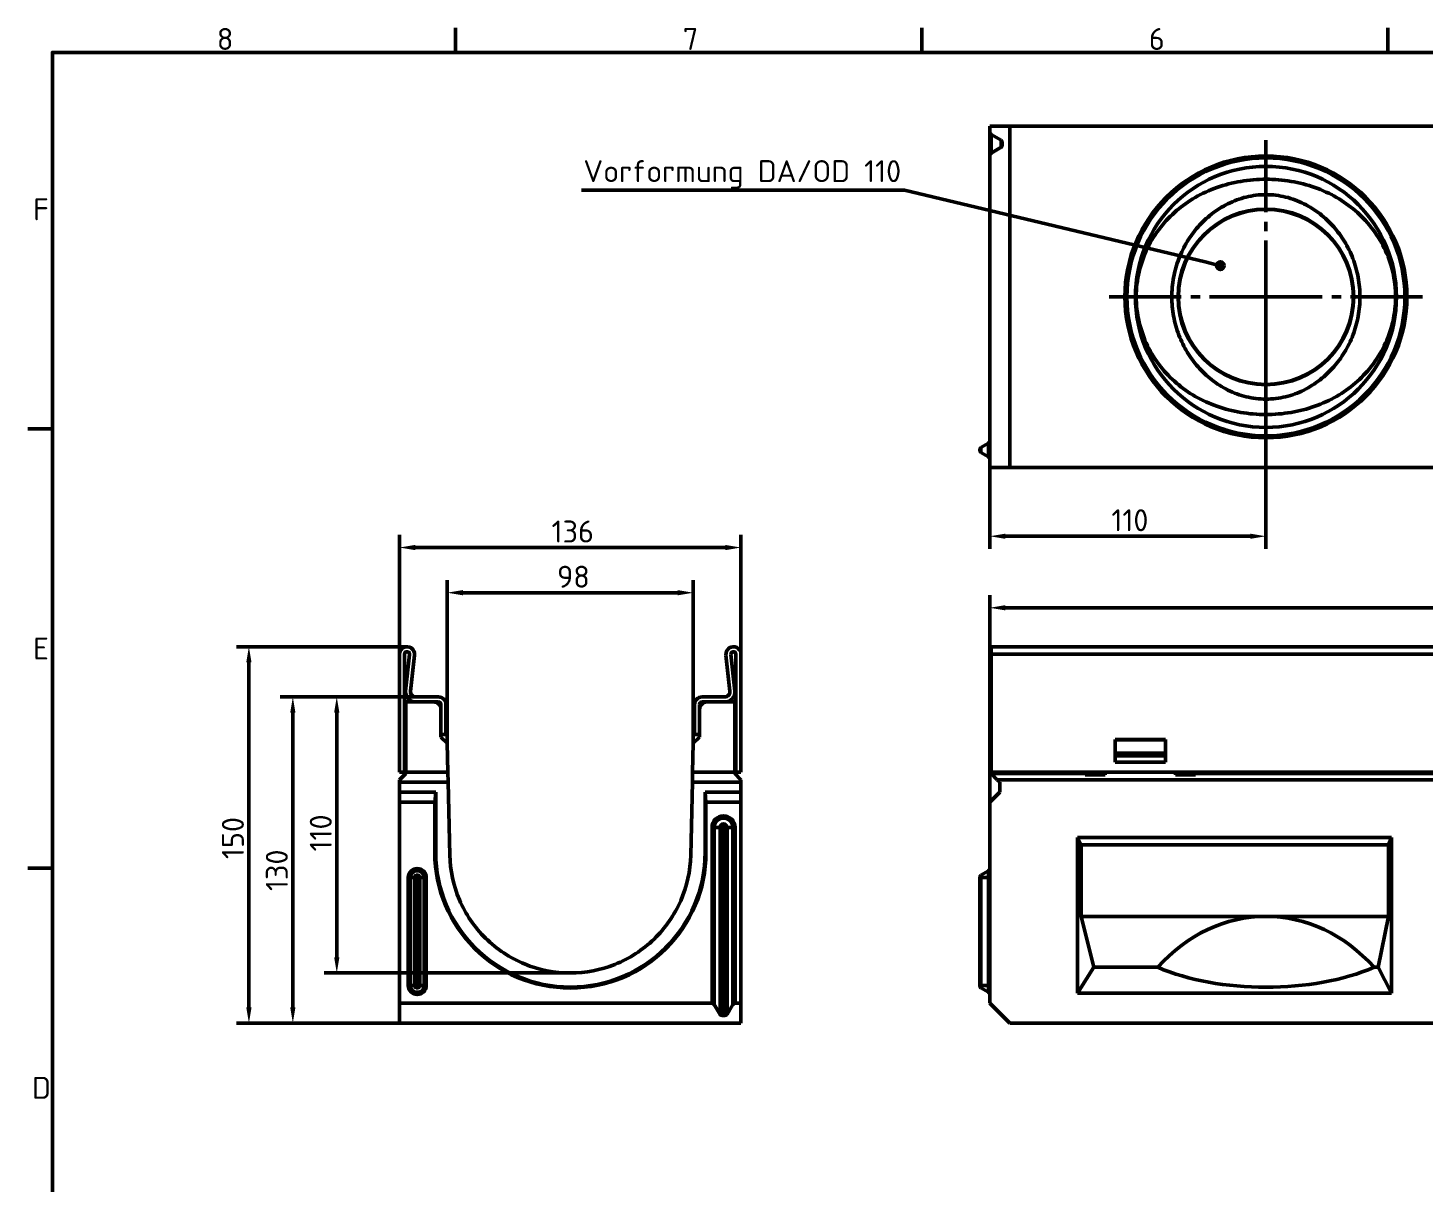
# Model space of a CAD drawing. Header units: millimetres. Extents: x 0 to 1485, y 0 to 1050.
# Drawn here: x 15 to 571, y 575 to 1035 of the extents above; entities that cross this region are included whole.
import ezdxf

# ---------------------------------------------------------------- set-up
doc = ezdxf.new("R2010")
doc.units = ezdxf.units.MM
doc.header["$LTSCALE"] = 2.5
doc.layers.get('0').update_dxf_attribs({"lineweight": 50})
doc.layers.get('Defpoints').update_dxf_attribs({"lineweight": 50})
for name, color, linetype, lineweight in [('Bemaßung (ISO)', 7, 'Continuous', 50), ('Mittelpunktmarkierung (ISO)', 7, 'Continuous', 50), ('Rahmen (ISO)', 7, 'Continuous', 50), ('Sichtbar (ISO)', 7, 'Continuous', 50), ('Sichtbar schmal (ISO)', 7, 'Continuous', 50), ('Symbol (ISO)', 7, 'Continuous', 50)]:
    doc.layers.add(name, color=color, linetype=linetype, lineweight=lineweight)
doc.styles.add('Notiztext (DIN)', font='isocpeur.ttf')
doc.styles.add('TXT 3_5', font='isocpeur.ttf')
doc.dimstyles.new('Anrin Standard (DIN)', dxfattribs={"dimscale": 2.5, "dimtxt": 3.5, "dimasz": 2.5, "dimexe": 2, "dimexo": 0, "dimgap": 0.8, "dimtad": 1, "dimrnd": 1e-08, "dimtxsty": 'TXT 3_5', "dimcen": 0.09, "dimdle": 10, "dimclrd": 256, "dimclre": 256, "dimclrt": 256, "dimadec": 0, "dimazin": 2, "dimtfac": 0.714286, "dimtmove": 0, "dimatfit": 3, "dimfxl": 1, "dimtolj": 1, "dimlwd": -1, "dimlwe": -1, "dimarcsym": 0})

# ---------------------------------------------------------------- blocks, each defined once
blk = doc.blocks.new('Ränder Standardrahmen')
at = {"layer": 'Rahmen (ISO)'}
for p, q in [((74.25, 410), (74.25, 413.9)), ((148.5, 410), (148.5, 413.9)), ((222.75, 410), (222.75, 413.9)), ((10, 350), (6.1, 350)), ((10, 280), (6.1, 280))]:
    blk.add_line(p, q, dxfattribs=at)
at = {"layer": 'Rahmen (ISO)', "flags": 128}
blk.add_lwpolyline([(10, 10), (10, 410), (584, 410), (584, 10), (10, 10)], dxfattribs=at)
at = {"layer": 'Rahmen (ISO)', "char_height": 3.5, "attachment_point": 7, "style": 'Notiztext (DIN)'}
for s, insert in [('8', (36.2, 410.4)), ('7', (110.45, 410.4)), ('6', (184.7, 410.4)), ('F', (6.93, 383.25)), ('E', (6.93, 313.25)), ('D', (6.75, 243.25))]:
    blk.add_mtext(s, dxfattribs=dict(at, insert=insert))
blk = doc.blocks.new('*D16')
at = {"layer": 'Bemaßung (ISO)', "transparency": 16777216}
for p, q in [((166.44, 788.25), (98.27, 788.25)), ((103.27, 644.51), (103.27, 782)), ((163.27, 638.26), (98.27, 638.26))]:
    blk.add_line(p, q, dxfattribs=at)
for points in [[(102.23, 782), (104.31, 782), (103.27, 788.25)], [(102.23, 644.51), (104.31, 644.51), (103.27, 638.26)]]:
    blk.add_solid(points, dxfattribs=at)
at = {"layer": 'Defpoints', "color": 0, "transparency": 16777216}
for p in [(103.27, 788.25), (166.44, 788.25), (163.27, 638.26)]:
    blk.add_point(p, dxfattribs=at)
at = {"layer": 'Bemaßung (ISO)', "transparency": 16777216, "insert": (92.52, 703.64), "char_height": 8.75, "attachment_point": 1, "rotation": 90, "style": 'TXT 3_5'}
blk.add_mtext('\\A1;150', dxfattribs=at)
blk = doc.blocks.new('*D17')
at = {"layer": 'Bemaßung (ISO)', "transparency": 16777216}
for p, q in [((169.66, 768.26), (115.77, 768.26)), ((120.77, 644.51), (120.77, 762.01)), ((163.27, 638.26), (115.77, 638.26))]:
    blk.add_line(p, q, dxfattribs=at)
for points in [[(119.73, 762.01), (121.81, 762.01), (120.77, 768.26)], [(119.73, 644.51), (121.81, 644.51), (120.77, 638.26)]]:
    blk.add_solid(points, dxfattribs=at)
at = {"layer": 'Defpoints', "color": 0, "transparency": 16777216}
for p in [(120.77, 768.26), (169.66, 768.26), (163.27, 638.26)]:
    blk.add_point(p, dxfattribs=at)
at = {"layer": 'Bemaßung (ISO)', "transparency": 16777216, "insert": (110.02, 690.9), "char_height": 8.75, "attachment_point": 1, "rotation": 90, "style": 'TXT 3_5'}
blk.add_mtext('\\A1;130', dxfattribs=at)
blk = doc.blocks.new('*D18')
at = {"layer": 'Bemaßung (ISO)', "transparency": 16777216}
for p, q in [((169.66, 768.26), (133.27, 768.26)), ((138.27, 762.01), (138.27, 664.51)), ((231.27, 658.26), (133.27, 658.26))]:
    blk.add_line(p, q, dxfattribs=at)
for points in [[(137.23, 762.01), (139.31, 762.01), (138.27, 768.26)], [(137.23, 664.51), (139.31, 664.51), (138.27, 658.26)]]:
    blk.add_solid(points, dxfattribs=at)
at = {"layer": 'Defpoints', "color": 0, "transparency": 16777216}
for p in [(169.66, 768.26), (138.27, 658.26), (231.27, 658.26)]:
    blk.add_point(p, dxfattribs=at)
at = {"layer": 'Bemaßung (ISO)', "transparency": 16777216, "insert": (127.52, 706.67), "char_height": 8.75, "attachment_point": 1, "rotation": 90, "style": 'TXT 3_5'}
blk.add_mtext('\\A1;110', dxfattribs=at)
blk = doc.blocks.new('Führungslinientext1')
at = {"layer": 'Symbol (ISO)'}
h = blk.add_hatch(color=256, dxfattribs=at)
edge = h.paths.add_edge_path(flags=0)
edge.add_arc((196.09, 376.03), 0.625, 0, 360)
for p, q in [((94.3, 388.04), (143.29, 388.04)), ((145.79, 388.04), (143.29, 388.04)), ((193.65, 376.61), (145.79, 388.04)), ((193.65, 376.61), (195.48, 376.17))]:
    blk.add_line(p, q, dxfattribs=at)
blk.add_circle((196.09, 376.03), 0.625, dxfattribs=at)
at = {"layer": 'Symbol (ISO)', "insert": (94.6, 388.28), "char_height": 3.5, "attachment_point": 7, "style": 'Notiztext (DIN)'}
blk.add_mtext('Vorformung DA/OD 110', dxfattribs=at)
blk = doc.blocks.new('*D20')
at = {"layer": 'Bemaßung (ISO)', "transparency": 16777216}
for p, q in [((182.27, 749.76), (182.27, 814.76)), ((280.27, 749.76), (280.27, 814.76)), ((188.52, 809.76), (274.02, 809.76))]:
    blk.add_line(p, q, dxfattribs=at)
for points in [[(188.52, 810.8), (188.52, 808.71), (182.27, 809.76)], [(274.02, 810.8), (274.02, 808.71), (280.27, 809.76)]]:
    blk.add_solid(points, dxfattribs=at)
at = {"layer": 'Defpoints', "color": 0, "transparency": 16777216}
for p in [(280.27, 809.76), (182.27, 749.76), (280.27, 749.76)]:
    blk.add_point(p, dxfattribs=at)
at = {"layer": 'Bemaßung (ISO)', "transparency": 16777216, "insert": (226.02, 820.51), "char_height": 8.75, "attachment_point": 1, "style": 'TXT 3_5'}
blk.add_mtext('\\A1;98', dxfattribs=at)
blk = doc.blocks.new('*D21')
at = {"layer": 'Bemaßung (ISO)', "transparency": 16777216}
for p, q in [((163.27, 785.26), (163.27, 832.76)), ((299.27, 785.26), (299.27, 832.76)), ((169.52, 827.76), (293.02, 827.76))]:
    blk.add_line(p, q, dxfattribs=at)
for points in [[(169.52, 828.8), (169.52, 826.71), (163.27, 827.76)], [(293.02, 828.8), (293.02, 826.71), (299.27, 827.76)]]:
    blk.add_solid(points, dxfattribs=at)
at = {"layer": 'Defpoints', "color": 0, "transparency": 16777216}
for p in [(299.27, 827.76), (163.27, 785.26), (299.27, 785.26)]:
    blk.add_point(p, dxfattribs=at)
at = {"layer": 'Bemaßung (ISO)', "transparency": 16777216, "insert": (223.83, 838.51), "char_height": 8.75, "attachment_point": 1, "style": 'TXT 3_5'}
blk.add_mtext('\\A1;136', dxfattribs=at)
blk = doc.blocks.new('*D22')
at = {"layer": 'Bemaßung (ISO)', "transparency": 16777216}
for p, q in [((398.37, 726.26), (398.37, 808.76)), ((1398.37, 726.26), (1398.37, 808.76)), ((404.62, 803.76), (1392.12, 803.76))]:
    blk.add_line(p, q, dxfattribs=at)
for points in [[(404.62, 804.8), (404.62, 802.71), (398.37, 803.76)], [(1392.12, 804.8), (1392.12, 802.71), (1398.37, 803.76)]]:
    blk.add_solid(points, dxfattribs=at)
at = {"layer": 'Defpoints', "color": 0, "transparency": 16777216}
for p in [(1398.37, 803.76), (398.37, 726.26), (1398.37, 726.26)]:
    blk.add_point(p, dxfattribs=at)
at = {"layer": 'Bemaßung (ISO)', "transparency": 16777216, "insert": (887.87, 814.51), "char_height": 8.75, "attachment_point": 1, "style": 'TXT 3_5'}
blk.add_mtext('\\A1;1000', dxfattribs=at)
blk = doc.blocks.new('*D23')
at = {"layer": 'Bemaßung (ISO)', "transparency": 16777216}
for p, q in [((508.37, 927.61), (508.37, 827.25)), ((398.37, 859.61), (398.37, 827.25)), ((502.12, 832.25), (404.62, 832.25))]:
    blk.add_line(p, q, dxfattribs=at)
for points in [[(404.62, 833.29), (404.62, 831.21), (398.37, 832.25)], [(502.12, 833.29), (502.12, 831.21), (508.37, 832.25)]]:
    blk.add_solid(points, dxfattribs=at)
at = {"layer": 'Defpoints', "color": 0, "transparency": 16777216}
for p in [(508.37, 927.61), (398.37, 859.61), (398.37, 832.25)]:
    blk.add_point(p, dxfattribs=at)
at = {"layer": 'Bemaßung (ISO)', "transparency": 16777216, "insert": (446.81, 843), "char_height": 8.75, "attachment_point": 1, "style": 'TXT 3_5'}
blk.add_mtext('\\A1;110', dxfattribs=at)

msp = doc.modelspace()

# ---------------------------------------------------------------- linework, layer by layer
at = {"layer": 'Mittelpunktmarkierung (ISO)', "linetype": 'Continuous'}
for p, q in [((508.369, 961.318), (508.369, 990.021)), ((508.369, 953.818), (508.369, 957.568)), ((508.369, 927.614), (508.369, 950.068)), ((474.665, 927.614), (445.961, 927.614)), ((482.165, 927.614), (478.415, 927.614)), ((508.369, 927.614), (485.915, 927.614)), ((508.369, 927.614), (530.822, 927.614)), ((508.369, 927.614), (508.369, 905.161)), ((534.572, 927.614), (538.322, 927.614)), ((542.072, 927.614), (570.776, 927.614)), ((508.369, 901.411), (508.369, 897.661)), ((508.369, 893.911), (508.369, 865.207))]:
    msp.add_line(p, q, dxfattribs=at)
at = {"layer": 'Sichtbar (ISO)'}
for p, q in [((398.369, 995.614), (398.369, 993.192)), ((406.369, 995.614), (398.369, 995.614)), ((406.369, 995.614), (580.369, 995.614)), ((406.369, 859.614), (406.369, 995.614)), ((398.369, 993.192), (398.369, 984.037)), ((398.869, 992.326), (402.869, 990.016)), ((402.869, 987.212), (398.869, 984.903)), ((403.369, 989.15), (403.369, 988.078)), ((398.369, 984.037), (398.369, 859.614)), ((397.869, 869.326), (394.869, 867.593)), ((394.369, 866.501), (394.369, 866.727)), ((397.869, 863.903), (394.869, 865.635)), ((398.369, 859.614), (406.369, 859.614)), ((580.369, 859.614), (406.369, 859.614)), ((163.272, 738.256), (163.272, 785.256)), ((165.272, 785.256), (165.272, 738.256)), ((165.687, 770.691), (167.266, 785.148)), ((169.254, 784.931), (167.675, 770.474)), ((294.869, 770.474), (293.29, 784.931)), ((295.278, 785.148), (296.857, 770.691)), ((297.272, 738.256), (297.272, 785.256)), ((299.272, 785.256), (299.272, 738.256)), ((398.869, 785.256), (398.869, 788.256)), ((398.869, 788.256), (1397.869, 788.256)), ((398.869, 785.256), (398.869, 738.256)), ((169.663, 768.256), (178.772, 768.256)), ((283.772, 768.256), (292.881, 768.256)), ((165.772, 766.256), (165.272, 766.256)), ((176.772, 766.256), (165.772, 766.256)), ((165.772, 766.256), (165.772, 738.256)), ((178.772, 766.256), (176.772, 766.256)), ((179.772, 763.256), (179.772, 765.256)), ((179.772, 752.256), (179.772, 763.256)), ((181.772, 765.256), (181.772, 753.256)), ((280.772, 753.256), (280.772, 765.256)), ((282.772, 765.256), (282.772, 763.256)), ((282.772, 763.256), (282.772, 752.256)), ((285.772, 766.256), (283.772, 766.256)), ((296.772, 766.256), (285.772, 766.256)), ((296.772, 738.256), (296.772, 766.256)), ((296.772, 766.256), (297.272, 766.256)), ((398.869, 766.256), (398.369, 766.256)), ((398.369, 766.256), (398.369, 738.256)), ((181.772, 753.256), (179.772, 753.256)), ((182.272, 749.756), (179.772, 752.256)), ((282.772, 752.256), (280.272, 749.756)), ((282.772, 753.256), (280.772, 753.256)), ((448.369, 742.256), (448.369, 751.256)), ((448.369, 751.256), (468.369, 751.256)), ((468.369, 751.156), (448.369, 751.156)), ((468.369, 751.256), (468.369, 742.256)), ((182.533, 738.256), (182.272, 749.756)), ((280.272, 749.756), (280.011, 738.256)), ((165.272, 738.256), (163.272, 738.256)), ((163.272, 735.256), (165.772, 737.756)), ((163.272, 734.256), (163.272, 735.256)), ((182.624, 734.256), (163.272, 734.256)), ((163.272, 730.256), (163.272, 734.256)), ((165.272, 738.256), (165.272, 737.256)), ((165.772, 738.256), (182.533, 738.256)), ((165.772, 737.756), (165.772, 738.256)), ((182.533, 738.256), (182.624, 734.256)), ((182.624, 734.256), (183.284, 705.167)), ((279.26, 705.167), (279.92, 734.256)), ((279.92, 734.256), (280.011, 738.256)), ((299.272, 734.256), (279.92, 734.256)), ((280.011, 738.256), (296.772, 738.256)), ((296.772, 738.256), (296.772, 737.756)), ((296.772, 737.756), (299.272, 735.256)), ((297.272, 737.256), (297.272, 738.256)), ((299.272, 738.256), (297.272, 738.256)), ((299.272, 735.256), (299.272, 734.256)), ((299.272, 734.256), (299.272, 730.256)), ((398.369, 738.256), (398.869, 737.756)), ((398.869, 738.256), (1397.869, 738.256)), ((436.369, 737.756), (398.869, 737.756)), ((398.869, 737.756), (401.369, 735.256)), ((1395.369, 735.256), (401.369, 735.256)), ((401.369, 735.256), (402.369, 734.256)), ((402.369, 734.256), (402.369, 730.256)), ((436.369, 737.256), (436.369, 738.256)), ((444.369, 737.256), (436.369, 737.256)), ((444.369, 738.256), (444.369, 737.256)), ((472.369, 737.256), (472.369, 738.256)), ((480.369, 737.256), (472.369, 737.256)), ((480.369, 738.256), (480.369, 737.256)), ((596.369, 737.756), (480.369, 737.756)), ((163.272, 730.256), (177.674, 730.256)), ((163.272, 726.256), (163.272, 730.256)), ((177.674, 730.256), (177.324, 726.256)), ((177.674, 730.256), (177.674, 706.256)), ((284.974, 706.256), (284.974, 730.256)), ((284.974, 730.256), (299.272, 730.256)), ((285.324, 726.256), (284.974, 730.256)), ((299.272, 730.256), (299.272, 726.256)), ((402.369, 730.256), (398.369, 726.256)), ((163.272, 646.256), (163.272, 726.256)), ((177.324, 726.256), (163.272, 726.256)), ((177.324, 706.256), (177.324, 726.256)), ((285.324, 726.256), (285.324, 706.256)), ((299.272, 726.256), (285.324, 726.256)), ((299.272, 646.256), (299.272, 726.256)), ((398.369, 726.256), (398.369, 646.256)), ((558.369, 712.256), (433.369, 712.256)), ((433.369, 650.256), (433.369, 712.256)), ((433.369, 712.256), (434.846, 709.37)), ((557.164, 709.37), (558.369, 712.256)), ((558.369, 650.256), (558.369, 712.256)), ((557.164, 709.37), (434.846, 709.37)), ((434.846, 709.37), (434.846, 680.817)), ((557.164, 680.817), (557.164, 709.37)), ((394.369, 696.256), (394.369, 696.37)), ((394.369, 696.256), (394.369, 653.256)), ((394.869, 697.236), (397.869, 698.968)), ((508.369, 680.817), (434.846, 680.817)), ((434.846, 680.817), (439.875, 660.527)), ((557.164, 680.817), (508.369, 680.817)), ((553.064, 660.527), (557.164, 680.817)), ((433.369, 650.256), (439.875, 660.527)), ((439.875, 660.527), (465.295, 660.527)), ((551.442, 660.527), (553.064, 660.527)), ((553.064, 660.527), (558.369, 650.256)), ((394.369, 653.143), (394.369, 653.256)), ((394.869, 652.277), (397.869, 650.545)), ((287.746, 646.256), (163.272, 646.256)), ((163.272, 646.256), (163.272, 638.256)), ((290.922, 641.756), (288.612, 645.756)), ((296.035, 645.756), (293.725, 641.756)), ((299.272, 646.256), (296.901, 646.256)), ((299.272, 638.256), (299.272, 646.256)), ((406.369, 638.256), (398.369, 646.256)), ((558.369, 650.256), (433.369, 650.256)), ((292.859, 641.256), (291.788, 641.256)), ((163.272, 638.256), (299.272, 638.256)), ((406.369, 638.256), (580.369, 638.256))]:
    msp.add_line(p, q, dxfattribs=at)
for radius in [56.157, 55.371, 52, 35, 34.843]:
    msp.add_circle((508.369, 927.614), radius, dxfattribs=at)
for centre, radius, start, end in [((399.369, 993.192), 1, 180, 240), ((402.369, 989.15), 1, 0, 60), ((399.369, 984.037), 1, 120, 180), ((402.369, 988.078), 1, 300, 0), ((395.369, 866.727), 1, 120, 180), ((397.369, 870.192), 1, 300, 0), ((395.369, 866.501), 1, 180, 240), ((397.369, 863.037), 1, 0, 60), ((166.272, 785.256), 3, 353.76516, 180), ((166.272, 785.256), 1, 353.76516, 180), ((296.272, 785.256), 3, 0, 186.23484), ((296.272, 785.256), 1, 0, 186.23484), ((169.663, 770.256), 4, 173.76516, 270), ((169.663, 770.256), 2, 173.76516, 270), ((178.772, 765.256), 3, 0, 90), ((283.772, 765.256), 3, 90, 180), ((292.881, 770.256), 4, 270, 6.23484), ((292.881, 770.256), 2, 270, 6.23484), ((176.772, 763.256), 3, 0, 90), ((178.772, 765.256), 1, 0, 90), ((285.772, 763.256), 3, 90, 180), ((283.772, 765.256), 1, 90, 180), ((231.324, 706.256), 54, 180, 0), ((231.324, 706.256), 53.65, 180, 0), ((395.369, 696.37), 1, 120, 180), ((397.369, 699.834), 1, 300, 0), ((395.369, 653.143), 1, 180, 240), ((287.746, 645.256), 1, 30, 90), ((296.901, 645.256), 1, 90, 150), ((397.369, 649.679), 1, 0, 60), ((291.788, 642.256), 1, 210, 270), ((292.859, 642.256), 1, 270, 330)]:
    msp.add_arc(centre, radius, start, end, dxfattribs=at)
for centre, major_axis, ratio, start_param, end_param in [((508.369, 605.737), (0, 75.08), 0.8390996, 0, 0.7528342), ((508.369, 605.737), (0, 75.08), 0.8390996, 5.5303511, 6.2831853), ((508.369, 681.965), (-63, 0), 0.4663077, 0.8179621, 2.3236305)]:
    msp.add_ellipse(centre, major_axis=major_axis, ratio=ratio, start_param=start_param, end_param=end_param, dxfattribs=at)
for points, knots in [([(508.369, 974.472), (511.749, 974.472), (515.111, 974.192), (521.648, 973.094), (524.825, 972.275), (530.893, 970.128), (533.788, 968.799), (539.193, 965.689), (541.703, 963.908), (546.214, 960.044), (548.387, 957.816), (552.315, 952.818), (554.071, 950.048), (556.962, 944.106), (558.1, 940.926), (559.628, 934.36), (560.016, 930.974), (560.016, 924.254), (559.628, 920.868), (558.1, 914.302), (556.962, 911.122), (554.071, 905.18), (552.315, 902.41), (548.387, 897.413), (546.214, 895.185), (541.703, 891.32), (539.193, 889.539), (533.788, 886.43), (530.893, 885.1), (524.825, 882.954), (521.648, 882.135), (515.111, 881.036), (511.749, 880.756), (504.988, 880.756), (501.626, 881.036), (495.09, 882.135), (491.912, 882.954), (485.845, 885.1), (482.95, 886.43), (477.544, 889.539), (475.034, 891.32), (470.523, 895.185), (468.35, 897.413), (464.422, 902.41), (462.666, 905.18), (459.775, 911.122), (458.637, 914.302), (457.11, 920.868), (456.721, 924.254), (456.721, 930.974), (457.11, 934.36), (458.637, 940.926), (459.775, 944.106), (462.666, 950.048), (464.422, 952.818), (468.35, 957.816), (470.523, 960.044), (475.034, 963.908), (477.544, 965.689), (482.95, 968.799), (485.845, 970.128), (491.912, 972.275), (495.09, 973.094), (501.626, 974.192), (504.988, 974.472), (508.369, 974.472)], [0, 0, 0, 0, 1.0141609, 1.0141609, 2.0283217, 2.0283217, 3.0424826, 3.0424826, 4.0566434, 4.0566434, 5.0646535, 5.0646535, 6.0726636, 6.0726636, 7.0806736, 7.0806736, 8.0886837, 8.0886837, 9.0966938, 9.0966938, 10.1047038, 10.1047038, 11.1127139, 11.1127139, 12.120724, 12.120724, 13.1348848, 13.1348848, 14.1490457, 14.1490457, 15.1632065, 15.1632065, 16.1773674, 16.1773674, 17.1915283, 17.1915283, 18.2056891, 18.2056891, 19.21985, 19.21985, 20.2340108, 20.2340108, 21.2420209, 21.2420209, 22.250031, 22.250031, 23.258041, 23.258041, 24.2660511, 24.2660511, 25.2740612, 25.2740612, 26.2820712, 26.2820712, 27.2900813, 27.2900813, 28.2980914, 28.2980914, 29.3122522, 29.3122522, 30.3264131, 30.3264131, 31.340574, 31.340574, 32.3547348, 32.3547348, 32.3547348, 32.3547348]), ([(508.369, 968.355), (505.679, 968.355), (503.045, 968.02), (497.981, 966.776), (495.548, 965.869), (490.949, 963.583), (488.78, 962.203), (484.783, 959.082), (482.955, 957.34), (479.813, 953.764), (478.362, 951.813), (475.773, 947.559), (474.635, 945.256), (472.786, 940.422), (472.073, 937.887), (471.13, 932.752), (470.9, 930.15), (470.9, 925.078), (471.13, 922.477), (472.073, 917.341), (472.786, 914.806), (474.635, 909.973), (475.773, 907.669), (478.362, 903.415), (479.813, 901.464), (482.955, 897.888), (484.783, 896.146), (488.78, 893.026), (490.949, 891.646), (495.548, 889.36), (497.981, 888.452), (503.045, 887.209), (505.679, 886.873), (511.059, 886.873), (513.692, 887.209), (518.756, 888.452), (521.189, 889.36), (525.789, 891.646), (527.958, 893.026), (531.955, 896.146), (533.782, 897.888), (536.925, 901.464), (538.375, 903.415), (540.964, 907.669), (542.102, 909.973), (543.952, 914.806), (544.664, 917.341), (545.607, 922.477), (545.837, 925.078), (545.837, 930.15), (545.607, 932.752), (544.664, 937.887), (543.952, 940.422), (542.102, 945.256), (540.964, 947.559), (538.375, 951.813), (536.925, 953.764), (533.782, 957.34), (531.955, 959.082), (527.958, 962.203), (525.789, 963.583), (521.189, 965.869), (518.756, 966.776), (513.692, 968.02), (511.059, 968.355), (508.369, 968.355)], [0, 0, 0, 0, 0.8069679, 0.8069679, 1.6139359, 1.6139359, 2.4209038, 2.4209038, 3.2278718, 3.2278718, 3.9887155, 3.9887155, 4.7495593, 4.7495593, 5.5104031, 5.5104031, 6.2712469, 6.2712469, 7.0320906, 7.0320906, 7.7929344, 7.7929344, 8.5537782, 8.5537782, 9.314622, 9.314622, 10.1215899, 10.1215899, 10.9285579, 10.9285579, 11.7355258, 11.7355258, 12.5424937, 12.5424937, 13.3494617, 13.3494617, 14.1564296, 14.1564296, 14.9633976, 14.9633976, 15.7703655, 15.7703655, 16.5312093, 16.5312093, 17.292053, 17.292053, 18.0528968, 18.0528968, 18.8137406, 18.8137406, 19.5745844, 19.5745844, 20.3354282, 20.3354282, 21.0962719, 21.0962719, 21.8571157, 21.8571157, 22.6640836, 22.6640836, 23.4710516, 23.4710516, 24.2780195, 24.2780195, 25.0849875, 25.0849875, 25.0849875, 25.0849875]), ([(183.284, 705.167), (183.423, 699.073), (184.721, 693.06), (189.557, 681.701), (193.106, 676.484), (202.003, 667.703), (207.266, 664.223), (218.831, 659.477), (225.022, 658.256), (231.272, 658.256)], [-7.4539802, -7.4539802, -7.4539802, -7.4539802, -5.6252804, -5.6252804, -3.7501869, -3.7501869, -1.8750935, -1.8750935, 0, 0, 0, 0]), ([(231.272, 658.256), (237.368, 658.256), (243.408, 659.418), (254.874, 663.995), (260.171, 667.424), (269.151, 676.12), (272.75, 681.303), (277.757, 692.757), (279.118, 698.918), (279.26, 705.167)], [-7.4539802, -7.4539802, -7.4539802, -7.4539802, -5.6252804, -5.6252804, -3.7501869, -3.7501869, -1.8750935, -1.8750935, 0, 0, 0, 0])]:
    msp.add_open_spline(points, degree=3, knots=knots, dxfattribs=at)
at = {"layer": 'Sichtbar schmal (ISO)'}
for p, q in [((398.869, 984.903), (398.869, 992.326)), ((402.869, 990.016), (402.869, 987.212)), ((394.869, 867.593), (394.869, 865.635)), ((397.869, 863.903), (397.869, 869.326)), ((1397.869, 785.256), (398.869, 785.256)), ((468.369, 745.872), (448.369, 745.872)), ((468.369, 745.432), (448.369, 745.432)), ((468.369, 744.828), (448.369, 744.828)), ((468.369, 742.256), (448.369, 742.256)), ((287.746, 716.256), (287.746, 646.256)), ((288.612, 716.256), (287.746, 716.256)), ((288.612, 645.756), (288.612, 716.256)), ((288.612, 716.256), (290.922, 716.256)), ((290.922, 716.256), (291.788, 716.256)), ((290.922, 716.256), (290.922, 641.756)), ((291.788, 641.256), (291.788, 716.256)), ((293.725, 716.256), (292.859, 716.256)), ((292.859, 716.256), (292.859, 641.256)), ((293.725, 641.756), (293.725, 716.256)), ((296.035, 716.256), (293.725, 716.256)), ((296.035, 716.256), (296.035, 645.756)), ((296.035, 716.256), (296.901, 716.256)), ((296.901, 646.256), (296.901, 716.256)), ((177.324, 706.256), (177.674, 706.256)), ((285.324, 706.256), (284.974, 706.256)), ((166.746, 696.256), (166.746, 653.256)), ((166.746, 696.256), (167.612, 696.256)), ((167.612, 653.256), (167.612, 696.256)), ((167.612, 696.256), (169.344, 696.256)), ((169.344, 696.256), (170.21, 696.256)), ((169.344, 696.256), (169.344, 653.256)), ((170.21, 653.256), (170.21, 696.256)), ((170.437, 696.256), (171.303, 696.256)), ((170.437, 696.256), (170.437, 653.256)), ((171.303, 653.256), (171.303, 696.256)), ((173.035, 696.256), (171.303, 696.256)), ((173.035, 696.256), (173.035, 653.256)), ((173.901, 696.256), (173.035, 696.256)), ((173.901, 653.256), (173.901, 696.256)), ((394.869, 696.256), (394.369, 696.256)), ((394.869, 697.236), (394.869, 696.256)), ((394.869, 653.256), (394.869, 696.256)), ((397.869, 696.256), (394.869, 696.256)), ((397.869, 696.256), (397.869, 698.968)), ((397.869, 696.256), (398.369, 696.256)), ((397.869, 696.256), (397.869, 653.256)), ((167.612, 653.256), (166.746, 653.256)), ((167.612, 653.256), (169.344, 653.256)), ((169.344, 653.256), (170.21, 653.256)), ((170.437, 653.256), (171.303, 653.256)), ((173.035, 653.256), (171.303, 653.256)), ((173.035, 653.256), (173.901, 653.256)), ((394.869, 653.256), (394.369, 653.256)), ((394.869, 653.256), (394.869, 652.277)), ((397.869, 653.256), (394.869, 653.256)), ((398.369, 653.256), (397.869, 653.256)), ((397.869, 650.545), (397.869, 653.256))]:
    msp.add_line(p, q, dxfattribs=at)
for centre, radius, start, end in [((292.324, 716.256), 4.577, 0, 180), ((292.324, 716.256), 3.711, 0, 180), ((292.324, 716.256), 1.402, 0, 180), ((292.324, 716.256), 0.536, 0, 180), ((170.324, 696.256), 3.577, 0, 180), ((170.324, 696.256), 2.711, 0, 180), ((170.324, 696.256), 0.979, 0, 180), ((170.324, 696.256), 0.113, 0, 180), ((170.324, 653.256), 3.577, 180, 0), ((170.324, 653.256), 2.711, 180, 0), ((170.324, 653.256), 0.979, 180, 0), ((170.324, 653.256), 0.113, 180, 0)]:
    msp.add_arc(centre, radius, start, end, dxfattribs=at)

# ---------------------------------------------------------------- block references
at = {"xscale": 2.5, "yscale": 2.5, "zscale": 2.5}
msp.add_blockref('Ränder Standardrahmen', (0, 0), dxfattribs=at)
at = {"layer": 'Symbol (ISO)', "xscale": 2.5, "yscale": 2.5, "zscale": 2.5}
msp.add_blockref('Führungslinientext1', (0, 0), dxfattribs=at)

# ---------------------------------------------------------------- dimensions: what is measured, and where the dimension line sits
at = {"layer": 'Bemaßung (ISO)'}
for base, p1, p2, angle, picture, middle in [((398.369, 832.251), (508.369, 927.614), (398.369, 859.614), 180, '*D23', (453.369, 832.251)), ((280.272, 809.756), (182.272, 749.756), (280.272, 749.756), 180, '*D20', (231.272, 809.756)), ((1398.369, 803.756), (398.369, 726.256), (1398.369, 726.256), 180, '*D22', (898.369, 803.756)), ((103.272, 788.252), (163.272, 638.256), (166.435, 788.252), 90, '*D16', (103.272, 711.073)), ((120.772, 768.256), (163.272, 638.256), (169.663, 768.256), 90, '*D17', (120.772, 698.334)), ((138.272, 658.256), (169.663, 768.256), (231.272, 658.256), 90, '*D18', (138.272, 713.231))]:
    dim = msp.add_linear_dim(base=base, p1=p1, p2=p2, angle=angle, dimstyle='Anrin Standard (DIN)', override={"dimgap": 0.8, "dimdec": 2, "dimtol": 0, "dimlim": 0, "dimtp": 0, "dimtm": 0, "dimtdec": 2, "dimtofl": 0, "dimatfit": 1}, dxfattribs=at)
    dim.commit()
    dim.dimension.update_dxf_attribs({"geometry": picture, "text_midpoint": middle, "dimtype": 160})
dim = msp.add_linear_dim(base=(299.272, 827.756), p1=(163.272, 785.256), p2=(299.272, 785.256), dimstyle='Anrin Standard (DIN)', override={"dimgap": 0.8, "dimdec": 2, "dimtol": 0, "dimlim": 0, "dimtp": 0, "dimtm": 0, "dimtdec": 2, "dimtofl": 0, "dimatfit": 1}, dxfattribs=at)
dim.commit()
dim.dimension.update_dxf_attribs({"geometry": '*D21', "text_midpoint": (231.272, 827.756), "dimtype": 160})

doc.saveas('drawing.dxf')
